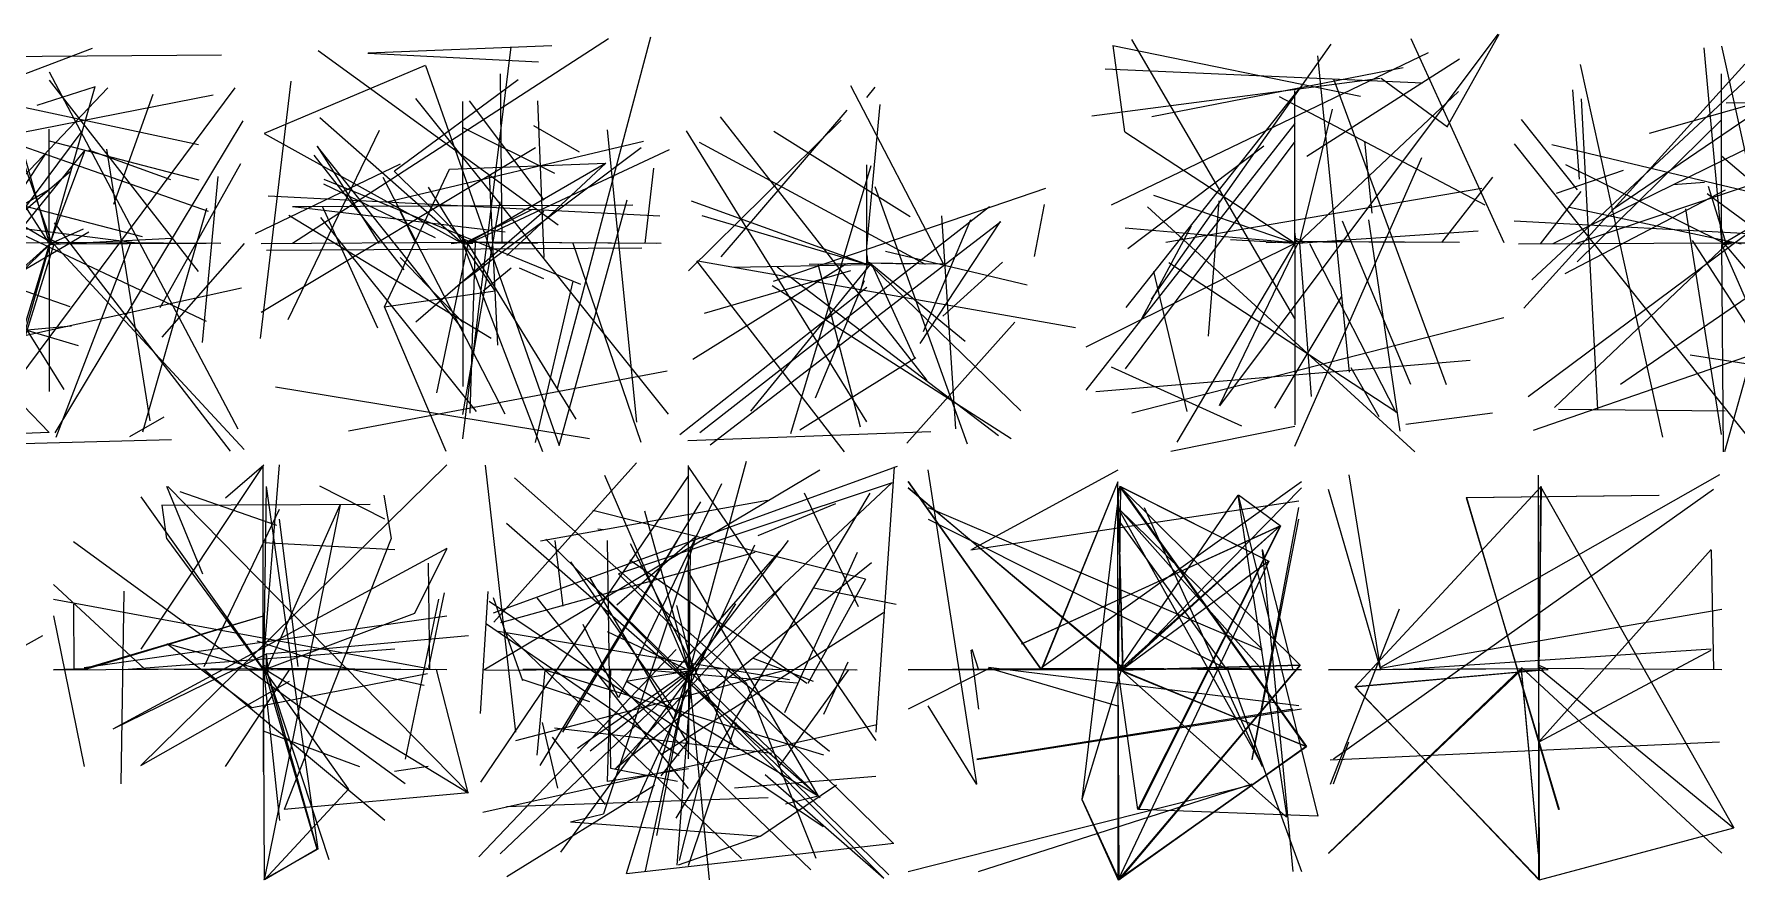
# Model space of a CAD drawing. Header units: metres. Extents: x 0 to 526, y -123 to 40.
# Drawn here: x 120.4 to 282.8, y -122.7 to -42 of the extents above; entities that cross this region are included whole.
import ezdxf

# ---------------------------------------------------------------- set-up
doc = ezdxf.new("R2010")
doc.units = ezdxf.units.M

msp = doc.modelspace()

# ---------------------------------------------------------------- linework, layer by layer
at = {"layer": 'MCD_Layer_29'}
for p, q in [((125.965698, -43.424561), (102.277954, -52.408936)), ((110.033081, -43.720581), (121.908081, -62.056152)), ((122.182739, -62.056152), (115.776489, -43.784668)), ((138.314941, -44.040405), (104.251221, -44.328491)), ((103.861206, -45.672485), (136.127441, -52.552368)), ((117.298706, -78.408691), (126.283081, -47.048218)), ((117.651489, -47.064697), (121.908081, -62.056152)), ((120.736206, -48.812744), (126.283691, -47.048218)), ((121.870239, -45.649902), (139.885986, -79.675171)), ((121.870239, -46.431152), (136.078003, -64.674561)), ((127.470215, -47.175781), (102.588013, -73.2677)), ((137.064941, -58.968384), (106.751831, -48.316528)), ((139.5979, -47.17395), (114.51001, -80.847656)), ((137.533081, -47.848389), (119.251831, -51.464722)), ((131.752441, -47.784302), (128.001831, -58.276245)), ((140.341919, -50.29895), (122.414062, -80.065186)), ((122.338989, -62.056152), (102.338989, -50.376465)), ((104.096191, -79.328491), (125.033081, -51.304199)), ((121.870239, -61.743652), (121.870239, -51.118652)), ((103.236206, -81.214478), (121.596191, -53.400757)), ((103.901489, -79.55249), (125.267456, -53.132202)), ((121.870239, -52.212402), (136.14209, -55.924561)), ((125.267456, -53.132202), (121.908691, -62.056152)), ((133.48584, -55.925171), (125.650146, -53.11145)), ((131.517456, -78.904297), (127.376831, -53.016235)), ((130.776489, -61.368286), (103.470581, -54.29248)), ((123.938721, -55.112183), (116.439331, -61.544678)), ((132.46167, -68.112061), (140.141724, -54.362061)), ((136.516846, -71.432373), (138.001831, -55.608398)), ((121.870239, -56.899902), (105.238159, -66.471436)), ((121.870239, -61.743652), (121.870239, -57.681152)), ((121.870239, -61.743652), (121.870239, -57.681152)), ((104.373901, -58.658936), (130.794189, -62.0177)), ((112.589844, -58.816406), (123.294189, -75.92395)), ((136.878174, -69.440186), (115.213745, -59.206421)), ((139.173706, -81.800415), (122.377441, -60.040161)), ((136.878174, -58.658936), (130.794189, -79.98645)), ((123.88623, -68.033936), (102.063721, -60.4552)), ((125.650146, -60.92395), (105.678223, -72.643921)), ((121.870239, -61.118652), (121.948364, -62.056152)), ((121.870239, -61.899902), (121.870239, -61.118652)), ((121.870239, -61.118652), (121.948364, -62.056152)), ((121.870239, -61.118652), (121.948364, -62.056152)), ((121.870239, -61.899902), (121.870239, -61.118652)), ((121.870239, -61.118652), (121.948364, -62.056152)), ((121.870239, -61.899902), (121.870239, -61.118652)), ((121.870239, -61.587402), (121.870239, -76.118652)), ((122.807739, -61.978027), (121.870239, -61.587402)), ((121.870239, -61.899902), (121.870239, -61.587402)), ((122.807739, -61.978027), (121.870239, -61.587402)), ((121.870239, -61.587402), (121.948364, -62.056152)), ((121.870239, -61.899902), (121.870239, -61.587402)), ((125.109985, -60.632202), (121.908691, -62.056152)), ((122.338989, -62.056152), (133.588989, -61.512329)), ((102.711914, -62.0177), (121.870239, -61.899902)), ((103.526123, -62.018311), (121.870239, -61.899902)), ((103.901489, -79.55249), (121.986206, -62.056152)), ((121.870239, -80.024902), (104.373901, -61.940186)), ((105.022095, -62.018311), (121.870239, -61.899902)), ((112.494019, -62.018311), (121.870239, -61.899902)), ((114.486206, -68.712646), (121.907471, -62.056152)), ((115.892456, -81.862671), (121.908691, -62.056152)), ((122.338989, -62.056152), (116.870239, -79.528687)), ((122.338989, -61.978027), (121.870239, -61.743652)), ((122.338989, -61.978027), (121.870239, -61.743652)), ((138.253906, -62.0177), (121.870239, -61.899902)), ((136.861694, -62.018311), (121.870239, -62.056152)), ((121.870239, -62.056152), (122.026489, -62.056152)), ((121.908081, -62.056152), (122.026489, -62.056152)), ((121.908691, -62.056152), (122.026489, -62.056152)), ((121.908691, -62.056152), (122.026489, -62.056152)), ((121.908691, -62.056152), (122.026489, -62.056152)), ((121.948364, -62.056152), (122.338989, -62.056152)), ((121.948364, -62.056152), (122.182739, -62.056152)), ((121.948364, -62.056152), (122.338989, -62.056152)), ((121.948364, -62.056152), (122.338989, -62.056152)), ((121.948364, -62.056152), (122.182739, -62.056152)), ((122.026489, -62.056152), (122.807739, -61.978027)), ((122.026489, -62.056152), (122.338989, -61.978027)), ((122.026489, -62.056152), (122.807739, -61.978027)), ((122.026489, -62.056152), (122.338989, -61.978027)), ((122.026489, -62.056152), (122.338989, -61.978027)), ((122.338989, -62.056152), (140.463989, -81.648438)), ((122.558105, -80.455811), (129.633911, -62.0177)), ((132.6698, -70.924561), (140.509766, -62.0177)), ((105.398071, -73.893311), (140.205811, -66.237061)), ((124.682739, -71.752197), (114.407471, -68.712646)), ((124.017456, -69.888184), (107.845581, -71.336548)), ((129.564331, -80.400269), (132.845581, -78.52832)), ((102.711914, -81.54895), (133.549927, -80.690186)), ((121.870239, -80.024902), (104.373901, -80.690186))]:
    msp.add_line(p, q, dxfattribs=at)
at = {"layer": 'MCD_Layer_30'}
for p, q in [((175.199341, -42.475464), (145.095581, -62.006714)), ((147.536987, -43.600952), (170.428833, -60.236694)), ((169.803223, -43.148682), (152.303223, -43.853027)), ((161.327881, -80.638306), (165.919556, -43.256714)), ((179.211792, -42.318604), (170.31958, -75.835449)), ((157.734131, -45.037109), (142.381348, -51.520874)), ((152.265381, -43.853027), (168.553223, -44.680664)), ((157.772583, -45.037109), (170.506348, -81.262695)), ((144.911865, -46.538574), (142.009644, -71.068604)), ((166.600098, -46.400635), (154.803833, -55.117065)), ((164.879517, -45.83667), (165.051636, -62.006104)), ((156.796631, -48.173096), (180.896973, -78.276855)), ((161.327881, -61.732056), (161.327881, -48.450806)), ((161.327881, -61.575806), (161.327881, -48.450806)), ((161.931519, -48.412354), (169.039673, -57.866699)), ((168.451294, -48.412354), (169.039673, -63.335449)), ((147.692627, -49.980957), (161.365112, -62.044556)), ((142.381348, -51.520874), (161.366333, -62.044556)), ((153.359741, -51.226074), (144.631714, -69.272339)), ((161.327881, -50.950806), (170.079712, -55.287964)), ((172.460083, -53.292725), (168.084473, -50.800659)), ((177.928833, -79.028809), (175.115723, -51.160767)), ((142.109741, -68.568604), (168.255371, -52.866089)), ((155.73584, -64.506714), (147.143311, -53.569214)), ((161.327881, -70.169556), (147.431396, -52.709839)), ((147.431396, -52.709839), (153.359741, -62.007324)), ((154.100098, -58.029053), (178.553223, -52.236816)), ((161.327881, -65.638306), (178.335327, -52.866089)), ((161.796631, -62.044556), (181.015381, -53.052856)), ((155.343384, -54.429199), (141.509766, -61.068604)), ((153.865723, -68.029053), (160.036987, -54.921143)), ((161.796631, -62.044556), (154.765381, -55.117065)), ((160.036987, -54.921143), (174.960083, -54.332764)), ((161.640381, -62.044556), (174.921631, -54.332764)), ((161.640381, -62.044556), (174.921631, -54.332764)), ((165.505737, -63.156616), (174.959473, -54.332764)), ((179.519409, -54.819214), (178.691772, -62.006104)), ((158.710083, -61.453125), (148.084473, -56.360962)), ((172.571777, -65.912354), (148.111328, -55.913574)), ((153.711304, -55.67981), (165.331787, -78.256104)), ((158.005737, -56.641113), (161.366333, -62.044556)), ((163.839478, -55.444214), (164.623779, -71.695435)), ((142.772583, -57.452881), (180.115723, -59.36084)), ((145.077881, -58.49292), (177.535767, -58.320801)), ((161.327881, -78.294556), (164.879517, -58.02417)), ((170.506348, -81.262695), (176.991333, -57.836792)), ((164.011597, -71.068604), (144.743408, -59.350464)), ((145.115723, -58.49292), (165.348267, -60.880615)), ((162.615723, -78.012573), (147.771362, -59.532959)), ((147.951416, -58.49353), (153.199829, -70.05481)), ((155.343384, -58.960449), (156.855835, -62.006714)), ((169.039673, -58.960449), (156.855835, -69.506714)), ((167.928223, -58.748657), (161.364502, -62.044556)), ((161.327881, -61.107056), (161.406006, -62.044556)), ((161.327881, -61.888306), (161.327881, -61.107056)), ((161.327881, -61.888306), (161.327881, -61.107056)), ((161.327881, -61.107056), (161.406006, -62.044556)), ((161.327881, -61.107056), (161.406006, -62.044556)), ((161.327881, -61.888306), (161.327881, -61.107056)), ((161.327881, -61.107056), (161.406006, -62.044556)), ((161.327881, -61.888306), (161.327881, -61.263306)), ((161.327881, -61.575806), (161.327881, -72.982056)), ((162.265381, -61.966431), (161.327881, -61.575806)), ((161.327881, -61.575806), (161.406006, -62.044556)), ((161.327881, -61.888306), (161.327881, -61.575806)), ((161.327881, -61.575806), (161.406006, -62.044556)), ((162.265381, -61.966431), (161.327881, -61.575806)), ((161.327881, -61.888306), (161.327881, -61.575806)), ((161.327881, -61.575806), (161.327881, -69.544556)), ((162.265381, -61.966431), (161.327881, -61.575806)), ((161.327881, -61.575806), (161.327881, -75.638306)), ((142.109741, -62.006104), (161.327881, -61.888306)), ((178.396973, -62.460815), (142.615112, -62.67688)), ((161.796631, -62.044556), (158.827881, -76.229126)), ((160.21582, -62.006714), (161.327881, -61.888306)), ((161.796631, -61.966431), (161.327881, -61.732056)), ((161.327881, -61.732056), (161.327881, -68.607056)), ((161.796631, -61.966431), (161.327881, -61.732056)), ((165.343384, -62.006714), (161.327881, -61.888306)), ((168.451294, -62.006104), (161.327881, -61.888306)), ((179.771484, -62.006104), (161.327881, -61.888306)), ((180.223755, -62.006714), (161.327881, -61.888306)), ((164.411987, -66.516602), (161.365723, -62.044556)), ((161.366333, -62.044556), (161.484131, -62.044556)), ((161.366333, -62.044556), (161.484131, -62.044556)), ((161.366333, -62.044556), (161.484131, -62.044556)), ((161.366333, -62.044556), (161.484131, -62.044556)), ((168.943237, -81.862671), (161.366333, -62.044556)), ((161.366333, -62.044556), (161.484131, -62.044556)), ((161.406006, -62.044556), (161.796631, -62.044556)), ((161.406006, -62.044556), (161.640381, -62.044556)), ((161.406006, -62.044556), (161.796631, -62.044556)), ((161.406006, -62.044556), (161.640381, -62.044556)), ((161.406006, -62.044556), (161.796631, -62.044556)), ((161.484131, -62.044556), (162.265381, -61.966431)), ((161.484131, -62.044556), (161.796631, -61.966431)), ((161.484131, -62.044556), (162.265381, -61.966431)), ((161.484131, -62.044556), (161.796631, -61.966431)), ((161.484131, -62.044556), (162.265381, -61.966431)), ((161.484131, -62.044556), (162.265381, -61.966431)), ((161.796631, -62.044556), (172.109131, -78.740723)), ((162.491821, -61.849854), (161.999878, -78.179199)), ((178.335327, -80.991089), (171.851562, -62.006104)), ((161.327881, -69.544556), (155.343384, -63.335449)), ((165.919556, -64.350464), (163.263306, -66.537964)), ((169.039673, -65.366699), (166.731323, -64.349854)), ((153.827881, -68.029053), (164.411987, -66.516602)), ((168.255371, -80.991089), (171.851562, -65.599854)), ((159.725098, -81.84314), (153.866333, -68.029053)), ((180.818848, -74.172852), (150.427612, -79.901001)), ((143.471436, -75.67981), (173.391479, -80.601074))]:
    msp.add_line(p, q, dxfattribs=at)
at = {"layer": 'MCD_Layer_31'}
for p, q in [((198.271484, -46.953003), (207.163696, -63.983643)), ((199.855957, -48.084595), (200.631714, -47.108643)), ((182.8479, -64.609253), (197.391357, -50.234253)), ((205.595703, -75.077393), (185.879517, -49.921753)), ((197.943726, -49.296753), (185.927734, -63.281128)), ((199.855957, -62.303345), (201.12793, -48.749268)), ((199.855957, -79.022095), (182.663574, -51.249878)), ((203.983765, -59.452393), (190.983887, -51.328003)), ((183.855591, -52.343628), (205.39978, -63.983643)), ((200.235596, -54.608643), (192.559814, -80.156128)), ((199.855957, -63.709595), (199.855957, -54.490845)), ((190.949707, -65.606567), (216.925049, -56.714355)), ((200.596924, -56.558105), (209.425659, -81.094238)), ((183.096924, -57.934448), (199.894409, -64.022095)), ((199.855957, -63.709595), (199.855957, -56.834595)), ((215.831909, -63.246338), (216.769409, -58.282349)), ((183.918457, -80.022461), (211.534424, -58.478271)), ((184.112549, -59.350464), (199.894409, -64.022095)), ((184.894409, -81.214478), (212.628174, -59.894287)), ((199.855957, -63.709595), (199.855957, -58.709595)), ((212.550049, -59.894287), (204.894409, -71.550171)), ((209.737549, -59.750244), (205.206909, -70.430176)), ((208.331909, -79.678223), (207.003174, -59.382202)), ((199.855957, -63.709595), (199.855957, -60.272095)), ((199.855957, -63.865845), (199.855957, -63.084595)), ((199.855957, -63.084595), (199.934082, -64.022095)), ((199.855957, -63.865845), (199.855957, -63.084595)), ((199.855957, -63.084595), (199.934082, -64.022095)), ((201.612549, -62.750122), (215.128784, -65.934326)), ((183.239746, -73.046753), (197.823486, -63.984253)), ((197.706299, -81.862671), (183.643799, -63.642456)), ((183.721924, -63.642456), (219.738159, -70.030396)), ((198.293457, -64.622681), (184.346924, -68.678467)), ((187.159424, -64.270508), (199.893799, -64.022095)), ((200.168457, -64.022095), (188.762207, -77.998535)), ((212.393799, -80.342285), (191.300049, -64.262573)), ((194.359741, -63.984253), (199.855957, -63.865845)), ((199.255371, -79.531128), (195.199585, -63.984253)), ((199.268799, -66.486694), (199.893799, -64.022095)), ((199.855957, -63.553345), (199.934082, -64.022095)), ((199.855957, -63.865845), (199.855957, -63.553345)), ((199.855957, -63.553345), (199.934082, -64.022095)), ((199.855957, -63.865845), (199.855957, -63.553345)), ((200.324707, -63.94397), (199.855957, -63.709595)), ((200.324707, -63.94397), (199.855957, -63.709595)), ((200.324707, -63.94397), (199.855957, -63.709595)), ((207.319946, -63.983643), (199.855957, -63.865845)), ((203.983765, -63.983643), (199.855957, -63.865845)), ((200.235596, -63.983643), (199.855957, -63.865845)), ((199.893799, -64.022095), (200.012207, -64.022095)), ((199.894409, -64.022095), (200.012207, -64.022095)), ((199.894409, -64.022095), (200.012207, -64.022095)), ((199.894409, -64.022095), (200.012207, -64.022095)), ((199.934082, -64.022095), (200.324707, -64.022095)), ((199.934082, -64.022095), (200.168457, -64.022095)), ((199.934082, -64.022095), (200.324707, -64.022095)), ((199.934082, -64.022095), (200.168457, -64.022095)), ((200.012207, -64.022095), (200.324707, -63.94397)), ((200.012207, -64.022095), (200.324707, -63.94397)), ((200.012207, -64.022095), (200.324707, -63.94397)), ((200.012207, -64.022095), (200.324707, -63.94397)), ((200.168457, -64.022095), (214.543457, -77.950317)), ((200.324707, -64.022095), (204.387207, -72.894165)), ((200.324707, -64.022095), (209.230957, -71.318237)), ((212.784424, -63.774292), (207.081909, -68.934204)), ((199.855957, -66.209595), (182.015381, -80.234253)), ((213.605957, -80.638306), (190.831299, -66.054565)), ((194.943848, -76.718628), (199.607544, -65.546753)), ((213.956299, -69.518311), (203.643799, -81.030151)), ((193.447876, -79.765503), (204.527588, -72.889893)), ((182.783813, -80.781128), (205.943604, -79.921143))]:
    msp.add_line(p, q, dxfattribs=at)
at = {"layer": 'MCD_Layer_32'}
for p, q in [((233.493286, -77.494995), (260.055176, -42.03479)), ((255.173584, -50.886719), (260.133301, -42.03479)), ((223.1698, -58.329346), (253.410278, -43.796875)), ((223.298584, -43.11084), (246.930176, -47.95459)), ((224.430176, -51.354858), (223.337036, -43.11084)), ((240.642334, -69.145996), (225.105835, -42.545654)), ((244.085938, -43.013794), (226.946045, -67.31189)), ((251.714111, -42.467529), (260.56604, -61.920044)), ((222.555786, -45.35083), (252.867676, -46.674683)), ((227.00769, -49.894897), (250.992065, -45.222656)), ((256.366211, -44.420044), (241.794067, -53.717529)), ((242.829834, -44.11853), (245.836426, -74.262573)), ((221.305786, -49.830811), (248.805176, -46.234619)), ((244.325806, -46.295044), (255.074097, -75.436279)), ((248.883301, -46.234619), (255.212036, -50.886719)), ((224.577881, -68.092529), (240.96582, -47.388794)), ((258.803955, -58.342773), (239.19519, -48.00708)), ((240.642334, -61.489746), (240.642334, -47.427246)), ((240.954834, -61.958496), (256.267334, -47.526733)), ((241.111084, -61.958496), (244.236084, -49.190552)), ((240.642334, -50.552246), (220.738159, -75.983765)), ((224.430176, -51.354858), (240.680786, -61.958496)), ((240.642334, -61.489746), (240.642334, -51.645996)), ((240.642334, -52.270996), (224.466187, -73.951904)), ((237.711426, -52.71106), (224.742676, -62.510864)), ((248.034302, -59.108765), (247.326294, -52.232544)), ((240.642334, -81.333496), (252.77002, -53.795654)), ((258.4823, -56.764404), (228.338257, -61.920654)), ((259.48999, -55.670654), (254.64624, -61.920044)), ((227.164551, -57.394897), (240.680786, -61.958496)), ((233.414551, -57.942993), (232.398926, -70.85498)), ((252.086426, -81.862671), (226.617065, -58.514893)), ((251.714111, -75.436279), (245.205933, -59.888794)), ((250.689941, -79.889404), (247.697998, -59.733154)), ((224.466187, -60.514404), (240.570312, -61.920654)), ((230.754028, -60.358765), (226.018311, -69.186279)), ((234.508301, -61.63501), (240.680786, -61.958496)), ((240.642334, -61.020996), (240.720459, -61.958496)), ((240.642334, -61.802246), (240.642334, -61.020996)), ((240.642334, -61.802246), (240.642334, -61.020996)), ((240.642334, -61.802246), (240.642334, -61.020996)), ((240.642334, -61.020996), (240.720459, -61.958496)), ((241.579834, -61.880371), (240.642334, -61.489746)), ((240.642334, -61.489746), (240.720459, -61.958496)), ((240.642334, -61.802246), (240.642334, -61.489746)), ((240.642334, -61.489746), (240.720459, -61.958496)), ((240.642334, -61.489746), (240.720459, -61.958496)), ((241.579834, -61.880371), (240.642334, -61.489746)), ((240.642334, -61.645996), (240.642334, -72.270996)), ((241.111084, -61.880371), (240.642334, -61.645996)), ((240.642334, -61.645996), (240.642334, -79.302246)), ((241.111084, -61.880371), (240.642334, -61.645996)), ((240.954834, -61.958496), (258.142334, -60.806763)), ((220.758301, -71.846802), (240.679565, -61.958496)), ((229.429565, -80.934937), (240.679565, -61.958496)), ((240.954834, -61.958496), (233.454834, -77.494995)), ((237.929932, -61.920654), (240.642334, -61.802246)), ((244.657837, -61.920654), (240.642334, -61.802246)), ((251.245972, -61.920044), (240.642334, -61.802246)), ((256.366211, -61.920044), (240.642334, -61.802246)), ((244.258057, -61.84314), (240.642334, -61.802246)), ((240.679565, -61.958496), (240.798584, -61.958496)), ((240.680786, -61.958496), (240.798584, -61.958496)), ((240.680786, -61.958496), (240.798584, -61.958496)), ((240.680786, -61.958496), (240.798584, -61.958496)), ((240.720459, -61.958496), (241.111084, -61.958496)), ((240.720459, -61.958496), (240.954834, -61.958496)), ((240.720459, -61.958496), (241.111084, -61.958496)), ((240.720459, -61.958496), (241.111084, -61.958496)), ((240.798584, -61.958496), (241.579834, -61.880371)), ((240.798584, -61.958496), (241.111084, -61.880371)), ((240.798584, -61.958496), (241.111084, -61.880371)), ((240.798584, -61.958496), (241.579834, -61.880371)), ((241.111084, -61.958496), (242.204834, -76.58252)), ((250.329834, -78.134644), (242.086426, -62.030518)), ((227.164551, -64.670898), (230.367676, -78.022949)), ((250.367676, -78.134644), (228.648926, -63.846924)), ((238.753906, -77.702515), (245.089966, -67.076904)), ((260.56604, -69.107544), (225.105835, -78.170654)), ((257.378174, -73.171265), (221.665894, -76.140015)), ((235.602051, -79.43103), (223.177734, -73.782837)), ((245.992676, -73.814575), (248.648926, -78.51062)), ((240.642334, -79.458496), (228.817993, -81.842529)), ((259.48999, -78.170654), (251.245972, -79.263794))]:
    msp.add_line(p, q, dxfattribs=at)
at = {"layer": 'MCD_Layer_33'}
for p, q in [((279.661133, -43.359253), (281.380493, -62.08667)), ((281.342041, -43.18042), (287.645752, -71.736328)), ((262.473633, -68.166992), (283.566772, -44.918701)), ((263.255493, -65.479004), (284.738647, -45.438721)), ((267.861816, -44.939453), (275.701782, -80.486328)), ((270.832397, -58.82312), (292.005493, -44.454834)), ((300.911743, -43.990967), (274.426758, -51.503174)), ((281.342041, -61.61792), (281.342041, -45.83667)), ((267.789795, -55.876953), (267.17395, -47.361328)), ((267.965576, -48.223145), (269.501831, -77.831299)), ((300.109741, -48.455078), (281.777832, -48.610718)), ((262.22583, -50.173218), (267.557861, -56.892578)), ((290.829956, -49.470703), (265.24585, -62.048828)), ((281.342041, -50.21167), (267.557861, -63.767578)), ((298.51001, -51.580078), (267.405884, -62.048828)), ((281.342041, -61.61792), (281.342041, -51.46167)), ((261.56604, -52.517578), (284.941895, -81.814453)), ((300.069458, -60.954468), (265.150024, -52.596313)), ((289.817383, -52.518799), (281.614258, -81.862671)), ((265.597412, -57.19104), (272.004272, -55.015137)), ((281.810791, -62.08667), (266.498291, -54.503052)), ((281.342041, -53.64917), (290.909912, -61.814453)), ((281.342041, -61.61792), (281.342041, -55.05542)), ((300.285522, -55.782959), (271.692383, -75.463135)), ((279.709961, -56.190063), (276.725952, -56.423828)), ((281.810791, -62.08667), (280.092041, -56.567261)), ((267.933838, -57.048828), (264.037964, -62.048828)), ((266.429932, -64.863159), (281.709473, -56.891968)), ((279.973633, -57.239258), (290.598633, -65.05481)), ((288.097412, -58.118774), (281.380493, -62.08667)), ((298.51001, -61.892578), (261.56604, -59.861328)), ((266.829712, -58.533203), (283.213989, -62.048218)), ((281.342041, -80.21167), (277.949707, -58.690063)), ((281.342041, -61.77417), (281.342041, -59.89917)), ((262.904541, -76.598999), (284.895508, -60.214722)), ((281.342041, -61.14917), (281.420166, -62.08667)), ((281.342041, -61.93042), (281.342041, -61.14917)), ((281.342041, -61.14917), (281.420166, -62.08667)), ((281.342041, -61.93042), (281.342041, -61.14917)), ((281.342041, -61.14917), (281.420166, -62.08667)), ((281.342041, -61.93042), (281.342041, -61.14917)), ((282.279541, -62.008545), (281.342041, -61.61792)), ((282.279541, -62.008545), (281.342041, -61.61792)), ((281.342041, -61.61792), (281.420166, -62.08667)), ((281.342041, -61.93042), (281.342041, -61.61792)), ((282.279541, -62.008545), (281.342041, -61.61792)), ((261.985962, -62.048218), (281.342041, -61.93042)), ((281.810791, -62.08667), (265.404541, -77.639038)), ((288.411133, -76.998779), (278.565552, -61.719238)), ((282.189819, -62.048218), (281.342041, -61.93042)), ((291.293823, -62.050049), (281.342041, -61.93042)), ((286.237671, -62.049438), (281.342041, -61.93042)), ((287.551758, -76.254761), (281.379883, -62.08667)), ((281.379883, -62.08667), (281.498291, -62.08667)), ((281.536133, -81.862671), (281.379883, -62.08667)), ((281.380493, -62.08667), (281.498291, -62.08667)), ((281.380493, -62.08667), (281.498291, -62.08667)), ((281.420166, -62.08667), (281.810791, -62.08667)), ((281.420166, -62.08667), (281.810791, -62.08667)), ((281.420166, -62.08667), (281.654541, -62.08667)), ((281.420166, -62.08667), (281.810791, -62.08667)), ((281.455566, -62.08667), (281.498291, -62.08667)), ((281.498291, -62.08667), (282.279541, -62.008545)), ((281.498291, -62.08667), (282.279541, -62.008545)), ((281.498291, -62.08667), (282.279541, -62.008545)), ((281.498291, -62.08667), (281.810791, -62.008545)), ((281.654541, -62.08667), (293.217041, -75.87085)), ((263.411133, -79.807007), (290.286133, -70.502808)), ((278.333008, -72.615234), (297.629272, -75.638916)), ((281.677734, -77.986328), (265.789673, -77.831299))]:
    msp.add_line(p, q, dxfattribs=at)
at = {"layer": 'MCD_Layer_41'}
msp.add_line((92.385132, -115.39502), (121.290161, -99.37085), dxfattribs=at)
at = {"layer": 'MCD_Layer_42'}
for p, q in [((159.809692, -83.12085), (130.609863, -111.793945)), ((142.290161, -83.159302), (130.609863, -100.700195)), ((138.705566, -86.24707), (142.35791, -83.12085)), ((142.290161, -102.378052), (143.858154, -83.12146)), ((142.290161, -102.378052), (142.290161, -83.159302)), ((136.547363, -93.523071), (133.109253, -85.171021)), ((133.186768, -85.171021), (161.859863, -114.37085)), ((143.578613, -88.882568), (134.359253, -85.69104)), ((142.290161, -102.378052), (142.290161, -85.190552)), ((142.562378, -85.190552), (142.328613, -102.690552)), ((142.562378, -85.190552), (147.484863, -119.77063)), ((153.889893, -88.27771), (147.689941, -85.1521)), ((154.514893, -90.130737), (153.812378, -85.990723)), ((130.609863, -86.168945), (142.35791, -102.6521)), ((132.602661, -86.963013), (152.484253, -86.850708)), ((133.109253, -90.171021), (132.641113, -86.963013)), ((136.665771, -102.34021), (143.858154, -87.34021)), ((142.406128, -122.690552), (149.671143, -86.930664)), ((142.602661, -102.690552), (149.633911, -86.930664)), ((145.609863, -102.3396), (143.858154, -88.27771)), ((155.810059, -113.512085), (124.209717, -90.46582)), ((133.109253, -90.171021), (142.328613, -102.690552)), ((142.290161, -90.503052), (154.849976, -91.168335)), ((154.477661, -90.130737), (144.281128, -115.970581)), ((159.790161, -91.09082), (127.953003, -108.314941)), ((156.703003, -97.290771), (159.828613, -91.09082)), ((158.0177, -92.49646), (158.130005, -102.6521)), ((130.962036, -102.576416), (122.290161, -94.52832)), ((129.010132, -95.15332), (128.722046, -113.512695)), ((142.290161, -102.378052), (142.290161, -94.565552)), ((142.290161, -102.221802), (142.290161, -95.346802)), ((159.549683, -95.30835), (158.050049, -102.418335)), ((158.050049, -102.574585), (122.290161, -95.93457)), ((124.209717, -96.40332), (124.242065, -102.575195)), ((156.703003, -97.290771), (142.328613, -102.690552)), ((158.98999, -95.93335), (155.810059, -111.168335)), ((122.290161, -97.49585), (125.210083, -111.87146)), ((125.210083, -102.418335), (159.790161, -97.49585)), ((142.290161, -97.534302), (125.210083, -102.574585)), ((142.290161, -97.534302), (125.210083, -102.574585)), ((142.290161, -97.534302), (125.210083, -102.65271)), ((142.290161, -102.378052), (142.290161, -97.534302)), ((141.196411, -106.275146), (133.108643, -100.171021)), ((133.186768, -100.171021), (142.328613, -102.690552)), ((148.266113, -102.082642), (141.703003, -99.931152)), ((142.641113, -101.122559), (161.859253, -99.37085)), ((142.640503, -101.122559), (127.953003, -108.314941)), ((154.849976, -100.699585), (129.010132, -102.65332)), ((142.290161, -102.534302), (142.290161, -101.753052)), ((142.290161, -102.534302), (142.290161, -101.753052)), ((142.290161, -101.753052), (142.368286, -102.690552)), ((142.290161, -102.221802), (142.368286, -102.690552)), ((142.290161, -102.534302), (142.290161, -102.221802)), ((143.227661, -102.612427), (142.290161, -102.221802)), ((142.290161, -102.221802), (142.368286, -102.690552)), ((142.290161, -102.534302), (142.290161, -102.221802)), ((142.290161, -102.221802), (142.368286, -102.690552)), ((142.290161, -102.221802), (142.368286, -102.690552)), ((142.290161, -102.221802), (142.368286, -102.690552)), ((142.290161, -102.534302), (142.290161, -102.221802)), ((142.290161, -102.534302), (142.290161, -102.221802)), ((143.227661, -102.612427), (142.290161, -102.221802)), ((142.290161, -102.221802), (142.368286, -102.690552)), ((142.290161, -102.534302), (142.290161, -102.221802)), ((142.602661, -102.690552), (142.602661, -101.122559)), ((142.758911, -102.690552), (142.602661, -101.122559)), ((157.640503, -104.154785), (148.265503, -102.082642)), ((122.290161, -102.65332), (142.290161, -102.534302)), ((122.290161, -102.65332), (142.290161, -102.534302)), ((125.210083, -102.574585), (122.290161, -102.6521)), ((130.609863, -111.793945), (144.809692, -103.74585)), ((130.962036, -102.576416), (142.290161, -102.690552)), ((153.889893, -117.02771), (136.665771, -102.65271)), ((138.705566, -111.87207), (144.809692, -102.6521)), ((140.825928, -102.65271), (142.290161, -102.534302)), ((157.953003, -103.03479), (141.234253, -106.275146)), ((142.758911, -102.612427), (142.290161, -102.378052)), ((142.290161, -102.378052), (142.290161, -112.378052)), ((142.758911, -102.612427), (142.290161, -102.378052)), ((142.758911, -102.612427), (142.290161, -102.378052)), ((142.758911, -102.612427), (142.290161, -102.378052)), ((142.290161, -102.378052), (143.858154, -117.02771)), ((142.290161, -102.378052), (142.290161, -103.784302)), ((159.790161, -102.6521), (142.290161, -102.534302)), ((154.809692, -102.6521), (142.290161, -102.534302)), ((159.809692, -102.6521), (142.290161, -102.534302)), ((147.689941, -102.6521), (142.290161, -102.534302)), ((142.290161, -102.690552), (142.446411, -102.690552)), ((142.406128, -122.690552), (142.327393, -102.690552)), ((142.327393, -102.690552), (142.446411, -102.690552)), ((142.404297, -122.690552), (142.327393, -102.690552)), ((142.328003, -102.690552), (142.446411, -102.690552)), ((158.733643, -102.622803), (142.328613, -102.690552)), ((142.328613, -102.690552), (142.446411, -102.690552)), ((142.328613, -102.690552), (142.446411, -102.690552)), ((142.328613, -102.690552), (142.446411, -102.690552)), ((142.328613, -102.690552), (142.446411, -102.690552)), ((142.368286, -102.690552), (142.602661, -102.690552)), ((142.368286, -102.690552), (142.602661, -102.690552)), ((142.368286, -102.690552), (142.758911, -102.690552)), ((142.368286, -102.690552), (142.758911, -102.690552)), ((142.368286, -102.690552), (142.602661, -102.690552)), ((142.368286, -102.690552), (142.602661, -102.690552)), ((142.368286, -102.690552), (142.602661, -102.690552)), ((150.415161, -114.018677), (142.404297, -102.690552)), ((147.446411, -119.77063), (142.406128, -102.690552)), ((142.446411, -102.690552), (143.227661, -102.612427)), ((142.446411, -102.690552), (142.758911, -102.612427)), ((142.446411, -102.690552), (142.758911, -102.612427)), ((142.446411, -102.690552), (142.758911, -102.612427)), ((142.446411, -102.690552), (142.758911, -102.612427)), ((142.446411, -102.690552), (142.758911, -102.612427)), ((142.446411, -102.690552), (142.758911, -102.612427)), ((142.602661, -102.690552), (147.446411, -119.77063)), ((142.602661, -102.690552), (147.446411, -119.77063)), ((142.602661, -102.690552), (161.821411, -114.37085)), ((142.602661, -102.690552), (148.540161, -120.738647)), ((161.821411, -114.37085), (158.811768, -102.622803)), ((142.290161, -108.471802), (151.457642, -111.87146)), ((158.0177, -111.87146), (154.809692, -112.3396)), ((142.405518, -122.690552), (150.452393, -114.018677)), ((161.859863, -114.37085), (144.280518, -115.970581)), ((147.484863, -119.77063), (142.328003, -122.690552)), ((147.446411, -119.77063), (142.406128, -122.690552))]:
    msp.add_line(p, q, dxfattribs=at)
at = {"layer": 'MCD_Layer_43'}
for p, q in [((188.344482, -82.776611), (182.952026, -102.712524)), ((182.837891, -84.118774), (163.021606, -113.377808)), ((195.349487, -83.613403), (163.3396, -102.674072)), ((166.381592, -108.612183), (163.47937, -83.142822)), ((164.253296, -97.205933), (202.773804, -83.223389)), ((164.282593, -98.12085), (177.875732, -82.909058)), ((166.235107, -84.348877), (188.345093, -103.896606)), ((174.827026, -84.109009), (182.876343, -102.712524)), ((182.837891, -102.400024), (182.837891, -83.181274)), ((182.837891, -83.337524), (200.709595, -109.393433)), ((182.837891, -102.243774), (182.837891, -84.118774)), ((202.441772, -83.299072), (200.709595, -108.612183)), ((202.251343, -84.84082), (176.156982, -93.509033)), ((186.000122, -84.908569), (176.157593, -105.337036)), ((181.653809, -116.815918), (200.161499, -85.799072)), ((183.150391, -102.712524), (202.212891, -84.84082)), ((199.045776, -96.659058), (193.893799, -85.799683)), ((183.969482, -86.62854), (168.657593, -111.768921)), ((190.376343, -86.504639), (168.735107, -90.388916)), ((199.712891, -94.02478), (173.735107, -87.468994)), ((178.656982, -87.49707), (182.875732, -102.712524)), ((196.860107, -86.828735), (189.438843, -89.864624)), ((195.401367, -114.861572), (165.501465, -88.690308)), ((174.701294, -89.315308), (174.205688, -89.237183)), ((169.244141, -90.200928), (201.937012, -122.210815)), ((170.09375, -90.330933), (170.845703, -96.580933)), ((170.845703, -108.612183), (181.781372, -90.331543)), ((183.619141, -89.800537), (174.750732, -116.38501)), ((175.429443, -112.049683), (175.133423, -90.330933)), ((176.000732, -96.457031), (183.656982, -89.800537)), ((187.221436, -110.019043), (177.301392, -90.644043)), ((189.125732, -90.76062), (177.875732, -115.185059)), ((182.837891, -102.868774), (192.389282, -90.330933)), ((164.949707, -98.144043), (189.189819, -91.424683)), ((171.587891, -92.360962), (181.625732, -106.745117)), ((200.297607, -92.456787), (175.844482, -112.129028)), ((194.125732, -103.960693), (177.250122, -92.20105)), ((191.525635, -91.346558), (181.589722, -102.675293)), ((182.837891, -111.150024), (183.04541, -91.034058)), ((192.041382, -106.736572), (198.949341, -91.424683)), ((201.470093, -122.528809), (172.172607, -93.06897)), ((182.837891, -109.743774), (173.421387, -93.846558)), ((202.369141, -119.168823), (176.156982, -93.509033)), ((182.719482, -93.161133), (195.219482, -114.704712)), ((182.837891, -102.243774), (182.837891, -93.493774)), ((199.712891, -94.02478), (194.203857, -103.960693)), ((163.021606, -106.815308), (163.725342, -95.174683)), ((175.845093, -112.129028), (191.703857, -94.748657)), ((202.641357, -96.424072), (194.789795, -94.862183)), ((163.829712, -96.114014), (195.685791, -117.596558)), ((167.029785, -103.691528), (164.253296, -95.799683)), ((182.837891, -113.962524), (168.413452, -95.799683)), ((180.213379, -110.723389), (201.441406, -97.205322)), ((183.306641, -102.712524), (181.744141, -96.521118)), ((182.837891, -102.243774), (182.837891, -97.243774)), ((183.306641, -102.712524), (187.369141, -96.360596)), ((181.938843, -110.849121), (163.578857, -98.308838)), ((192.481445, -103.611572), (164.701294, -99.002808)), ((187.881836, -120.642822), (165.341553, -99.002808)), ((176.156372, -105.337036), (172.795776, -98.328979)), ((175.101685, -99.002808), (182.881836, -102.674072)), ((181.653809, -100.722168), (162.859863, -120.486572)), ((182.837891, -102.556274), (182.837891, -101.775024)), ((182.837891, -101.775024), (182.916016, -102.712524)), ((182.837891, -102.556274), (182.837891, -101.775024)), ((182.837891, -101.775024), (182.916016, -102.712524)), ((182.837891, -102.556274), (182.837891, -101.775024)), ((182.837891, -101.775024), (182.916016, -102.712524)), ((182.837891, -102.556274), (182.837891, -101.775024)), ((182.837891, -101.775024), (182.916016, -102.712524)), ((182.837891, -102.556274), (182.837891, -101.775024)), ((182.837891, -101.775024), (182.916016, -102.712524)), ((182.837891, -102.556274), (182.837891, -101.775024)), ((182.837891, -102.400024), (182.837891, -101.931274)), ((182.837891, -102.556274), (182.837891, -101.931274)), ((182.837891, -102.243774), (182.916016, -102.712524)), ((182.837891, -102.556274), (182.837891, -102.243774)), ((182.837891, -102.243774), (182.916016, -102.712524)), ((182.837891, -102.243774), (182.837891, -103.806274)), ((183.775391, -102.634399), (182.837891, -102.243774)), ((182.837891, -102.243774), (182.837891, -109.743774)), ((183.775391, -102.634399), (182.837891, -102.243774)), ((183.775391, -102.634399), (182.837891, -102.243774)), ((182.837891, -102.243774), (182.916016, -102.712524)), ((182.837891, -102.556274), (182.837891, -102.243774)), ((183.775391, -102.634399), (182.837891, -102.243774)), ((182.837891, -102.243774), (182.837891, -109.431274)), ((183.775391, -102.634399), (182.837891, -102.243774)), ((183.775391, -102.634399), (182.837891, -102.243774)), ((182.837891, -102.243774), (182.916016, -102.712524)), ((194.761719, -103.767822), (189.029297, -101.580933)), ((195.749878, -106.893433), (198.053345, -101.893433)), ((163.47937, -102.674072), (182.837891, -102.556274)), ((183.306641, -102.712524), (164.869141, -120.208862)), ((166.381592, -109.393433), (192.041382, -102.674072)), ((167.029785, -102.597778), (182.837891, -102.556274)), ((173.421387, -105.721558), (167.085327, -103.612183)), ((168.413452, -110.799683), (169.165405, -102.674683)), ((195.749878, -110.799683), (169.165405, -102.674683)), ((183.306641, -102.712524), (170.650391, -120.04895)), ((183.306641, -102.712524), (170.650391, -120.04895)), ((170.845703, -102.674683), (182.837891, -102.556274)), ((170.845703, -102.674683), (182.837891, -102.556274)), ((172.250122, -110.120972), (182.875732, -102.712524)), ((183.150391, -102.712524), (173.462891, -110.416992)), ((174.515137, -102.505005), (194.516357, -121.720703)), ((175.133423, -113.299683), (175.429443, -102.674683)), ((176.469482, -102.675293), (182.837891, -102.556274)), ((183.150391, -102.712524), (176.900391, -103.769043)), ((176.938232, -122.071045), (182.876343, -102.712524)), ((195.218872, -114.704712), (176.938232, -103.769043)), ((178.735107, -121.825073), (182.875732, -102.712524)), ((193.189453, -103.924683), (178.805298, -102.675903)), ((179.828857, -118.465088), (182.875732, -102.712524)), ((181.589722, -102.675293), (182.837891, -102.556274)), ((183.150391, -102.712524), (181.744141, -121.297119)), ((186.547607, -102.668579), (181.938843, -120.849121)), ((183.306641, -102.634399), (182.837891, -102.400024)), ((183.306641, -102.634399), (182.837891, -102.400024)), ((182.837891, -102.400024), (182.837891, -108.650024)), ((198.72168, -102.674072), (182.837891, -102.556274)), ((198.921875, -102.674072), (182.837891, -102.556274)), ((182.881836, -102.674072), (182.837891, -102.556274)), ((182.873901, -102.712524), (182.994141, -102.712524)), ((182.875122, -102.712524), (182.994141, -102.712524)), ((195.219482, -114.704712), (182.875732, -102.712524)), ((182.875732, -102.712524), (182.994141, -102.712524)), ((182.876343, -102.712524), (182.994141, -102.712524)), ((184.828247, -122.690552), (182.876343, -102.712524)), ((182.876343, -102.712524), (182.994141, -102.712524)), ((182.876343, -102.712524), (182.994141, -102.712524)), ((182.876343, -102.712524), (182.994141, -102.712524)), ((182.916016, -102.712524), (183.150391, -102.712524)), ((182.916016, -102.712524), (183.306641, -102.712524)), ((182.916016, -102.712524), (183.306641, -102.712524)), ((182.916016, -102.712524), (183.306641, -102.712524)), ((182.916016, -102.712524), (183.150391, -102.712524)), ((182.916016, -102.712524), (183.306641, -102.712524)), ((182.916016, -102.712524), (183.306641, -102.712524)), ((182.916016, -102.712524), (183.306641, -102.712524)), ((182.952637, -102.712524), (182.994141, -102.712524)), ((182.994141, -102.712524), (183.775391, -102.634399)), ((182.994141, -102.712524), (183.775391, -102.634399)), ((182.994141, -102.712524), (183.775391, -102.634399)), ((182.994141, -102.712524), (183.775391, -102.634399)), ((182.994141, -102.712524), (183.306641, -102.634399)), ((182.994141, -102.712524), (183.775391, -102.634399)), ((182.994141, -102.712524), (183.775391, -102.634399)), ((182.994141, -102.712524), (183.306641, -102.634399)), ((182.994141, -102.712524), (183.306641, -102.634399)), ((196.275391, -110.44873), (186.547607, -102.668579)), ((188.343872, -103.896606), (194.984497, -120.600708)), ((191.525635, -111.815308), (198.081421, -102.674072)), ((200.789551, -107.909668), (163.21936, -116.267822)), ((168.893799, -107.674683), (170.365356, -113.924683)), ((190.801758, -110.642822), (170.061401, -108.221558)), ((182.837891, -121.306274), (187.429565, -107.674683)), ((169.828857, -109.080933), (174.906372, -115.489014)), ((182.837891, -109.431274), (180.213379, -112.754639)), ((182.837891, -112.087524), (175.133423, -113.299683)), ((181.781372, -113.300293), (175.429443, -112.049683)), ((200.709595, -112.830933), (187.221436, -113.925293)), ((196.937012, -113.656738), (189.749512, -118.52063)), ((190.141357, -112.624634), (201.469482, -122.528809)), ((190.421509, -114.862793), (165.501465, -115.721558)), ((179.595093, -113.689087), (165.531372, -122.390869)), ((195.219482, -114.704712), (192.094482, -115.456665)), ((171.587891, -117.136963), (174.750732, -116.38501)), ((171.625732, -117.136963), (189.750732, -118.52063)), ((189.750732, -118.52063), (181.858887, -121.297119)), ((176.938232, -122.071045), (202.407593, -119.168823))]:
    msp.add_line(p, q, dxfattribs=at)
at = {"layer": 'MCD_Layer_44'}
for p, q in [((210.333252, -113.512085), (205.693359, -83.59082)), ((223.773804, -83.628052), (209.853516, -91.168335)), ((216.49353, -102.65271), (203.773804, -84.68335)), ((203.773804, -84.68457), (216.49353, -102.65271)), ((203.773804, -85.30835), (224.25354, -102.418335)), ((224.25354, -102.574585), (203.773804, -85.30957)), ((216.49353, -102.418335), (241.273804, -84.68335)), ((223.773804, -84.721802), (216.49353, -102.574585)), ((223.773804, -84.721802), (216.49353, -102.574585)), ((223.773804, -84.721802), (216.49353, -102.65271)), ((220.374756, -115.011108), (223.967896, -85.190552)), ((223.773804, -102.378052), (223.773804, -84.721802)), ((223.773804, -102.378052), (223.773804, -84.721802)), ((223.773804, -85.346802), (224.25354, -102.574585)), ((223.773804, -85.346802), (224.25354, -102.49646)), ((223.773804, -102.378052), (223.773804, -85.346802)), ((224.25354, -102.65271), (223.773804, -85.346802)), ((223.773804, -102.378052), (223.773804, -85.346802)), ((224.046021, -85.190552), (223.812256, -102.690552)), ((224.046021, -85.190552), (223.812256, -102.690552)), ((235.217896, -85.990723), (223.812256, -102.690552)), ((238.148804, -92.290771), (223.967896, -85.190552)), ((241.156006, -102.210815), (223.967896, -85.190552)), ((241.742554, -109.970825), (223.967896, -85.190552)), ((224.046021, -85.190552), (241.781006, -109.970825)), ((224.046021, -85.190552), (238.187256, -92.290771)), ((241.273804, -85.30835), (224.25354, -102.65271)), ((235.217896, -85.990723), (239.906006, -116.690796)), ((242.873535, -116.61084), (235.296021, -85.990723)), ((239.242554, -88.930786), (235.296021, -85.990723)), ((205.693359, -87.18457), (237.533569, -100.77771)), ((241.033325, -86.55835), (209.77356, -91.24646)), ((223.773804, -102.221802), (223.773804, -86.596802)), ((237.533569, -102.65271), (223.773804, -87.18335)), ((223.773804, -87.221802), (237.533569, -111.793335)), ((223.773804, -102.221802), (223.773804, -87.221802)), ((223.773804, -102.378052), (223.773804, -87.221802)), ((223.773804, -87.221802), (237.533569, -100.699585)), ((226.293335, -87.18335), (237.533569, -111.87146)), ((236.573486, -111.168335), (241.033325, -87.18335)), ((205.693359, -88.27832), (234.173584, -102.574585)), ((214.592896, -100.171021), (239.281006, -88.930786)), ((239.281006, -88.930786), (214.671021, -100.171021)), ((223.773804, -102.221802), (223.773804, -88.315552)), ((223.773804, -88.315552), (234.173584, -102.65271)), ((239.242554, -88.930786), (223.889771, -102.690552)), ((224.086304, -102.690552), (239.242554, -88.930786)), ((224.086304, -102.690552), (239.242554, -88.930786)), ((225.686646, -115.970581), (239.279785, -88.930786)), ((239.281006, -88.930786), (225.764771, -115.970581)), ((236.573486, -111.24646), (241.033325, -88.2771)), ((238.186035, -92.290771), (223.811646, -122.690552)), ((224.086304, -102.690552), (238.148804, -92.290771)), ((237.533569, -91.168335), (240.473633, -102.6521)), ((237.533569, -91.24646), (240.473633, -121.87085)), ((209.77356, -100.77771), (210.493774, -106.40332)), ((209.853516, -100.699585), (210.493774, -102.65332)), ((223.773804, -102.221802), (223.851929, -102.690552)), ((223.773804, -102.221802), (223.773804, -106.128052)), ((223.773804, -102.534302), (223.773804, -102.221802)), ((224.711304, -102.612427), (223.773804, -102.221802)), ((223.773804, -102.221802), (223.851929, -102.690552)), ((223.773804, -102.534302), (223.773804, -102.221802)), ((223.773804, -102.221802), (223.851929, -102.690552)), ((223.773804, -102.534302), (223.773804, -102.221802)), ((223.773804, -102.221802), (223.851929, -102.690552)), ((223.773804, -102.534302), (223.773804, -102.221802)), ((223.773804, -102.221802), (223.851929, -102.690552)), ((223.773804, -102.534302), (223.773804, -102.221802)), ((224.711304, -102.612427), (223.773804, -102.221802)), ((223.773804, -102.221802), (223.851929, -102.690552)), ((223.773804, -102.534302), (223.773804, -102.221802)), ((223.773804, -102.221802), (223.851929, -102.690552)), ((223.773804, -102.534302), (223.773804, -102.221802)), ((224.711304, -102.612427), (223.773804, -102.221802)), ((223.773804, -102.221802), (223.851929, -102.690552)), ((223.773804, -102.534302), (223.773804, -102.221802)), ((224.711304, -102.612427), (223.773804, -102.221802)), ((223.773804, -102.221802), (223.851929, -102.690552)), ((223.773804, -102.534302), (223.773804, -102.221802)), ((223.811646, -102.690552), (241.117554, -102.210815)), ((241.117554, -102.210815), (223.811646, -122.690552)), ((241.156006, -102.210815), (223.889771, -122.690552)), ((223.889771, -122.690552), (241.154785, -102.210815)), ((241.117554, -102.210815), (223.889771, -102.690552)), ((224.086304, -102.690552), (241.117554, -102.210815)), ((224.086304, -102.690552), (241.117554, -102.210815)), ((203.773804, -102.65332), (223.773804, -102.534302)), ((203.773804, -102.6521), (223.773804, -102.534302)), ((203.773804, -102.65332), (223.773804, -102.534302)), ((211.453247, -102.574585), (203.773804, -106.40332)), ((216.49353, -102.574585), (203.773804, -102.6521)), ((211.453247, -102.65271), (203.773804, -102.65332)), ((224.25354, -102.65271), (203.773804, -102.65332)), ((210.493774, -102.65332), (223.773804, -102.534302)), ((241.033325, -106.0896), (211.453247, -102.418335)), ((223.773804, -106.128052), (211.453247, -102.49646)), ((216.49353, -102.49646), (241.273804, -102.6521)), ((224.086304, -102.690552), (220.336304, -115.011108)), ((224.242554, -102.612427), (223.773804, -102.378052)), ((224.242554, -102.612427), (223.773804, -102.378052)), ((224.242554, -102.612427), (223.773804, -102.378052)), ((224.242554, -102.612427), (223.773804, -102.378052)), ((241.273804, -102.6521), (223.773804, -102.534302)), ((241.273804, -102.6521), (223.773804, -102.534302)), ((226.293335, -102.6521), (223.773804, -102.534302)), ((240.473633, -102.6521), (223.773804, -102.534302)), ((223.773804, -102.690552), (223.773804, -102.534302)), ((237.533569, -102.574585), (223.773804, -102.6521)), ((224.25354, -102.574585), (223.773804, -102.690552)), ((223.811646, -102.690552), (223.773804, -102.690552)), ((223.773804, -102.690552), (223.930054, -102.690552)), ((223.889771, -122.690552), (223.811035, -102.690552)), ((225.686646, -115.970581), (223.811035, -102.690552)), ((223.811035, -102.690552), (223.930054, -102.690552)), ((223.811035, -102.690552), (223.930054, -102.690552)), ((223.811035, -102.690552), (223.930054, -102.690552)), ((223.889771, -122.690552), (223.811035, -102.690552)), ((223.811646, -122.690552), (223.812256, -102.690552)), ((223.811646, -102.690552), (223.812256, -102.690552)), ((223.812256, -102.690552), (223.930054, -102.690552)), ((223.812256, -102.690552), (223.930054, -102.690552)), ((223.812256, -102.690552), (223.930054, -102.690552)), ((223.812256, -102.690552), (223.930054, -102.690552)), ((223.812256, -102.690552), (223.930054, -102.690552)), ((223.851929, -102.690552), (224.086304, -102.690552)), ((223.851929, -102.690552), (224.086304, -102.690552)), ((223.851929, -102.690552), (224.086304, -102.690552)), ((223.851929, -102.690552), (224.086304, -102.690552)), ((223.851929, -102.690552), (224.086304, -102.690552)), ((223.851929, -102.690552), (224.086304, -102.690552)), ((223.851929, -102.690552), (224.086304, -102.690552)), ((223.851929, -102.690552), (224.086304, -102.690552)), ((223.851929, -102.690552), (224.086304, -102.690552)), ((241.742554, -109.970825), (223.889771, -102.690552)), ((223.930054, -102.690552), (224.711304, -102.612427)), ((223.930054, -102.690552), (224.242554, -102.612427)), ((223.930054, -102.690552), (224.711304, -102.612427)), ((223.930054, -102.690552), (224.711304, -102.612427)), ((223.930054, -102.690552), (224.242554, -102.612427)), ((223.930054, -102.690552), (224.711304, -102.612427)), ((223.930054, -102.690552), (224.242554, -102.612427)), ((223.930054, -102.690552), (224.242554, -102.612427)), ((223.930054, -102.690552), (224.242554, -102.612427)), ((224.086304, -102.690552), (241.742554, -109.970825)), ((224.086304, -102.690552), (239.867554, -116.690796)), ((224.086304, -102.690552), (241.742554, -109.970825)), ((234.173584, -102.418335), (241.273804, -121.87085)), ((234.173584, -102.49646), (241.273804, -102.6521)), ((210.333252, -113.59021), (205.693359, -106.09082)), ((240.473633, -106.4021), (210.333252, -111.168335)), ((241.273804, -106.4021), (210.333252, -111.24646)), ((223.811646, -122.690552), (241.781006, -109.970825)), ((241.779785, -109.970825), (223.811646, -122.690552)), ((241.742554, -109.970825), (223.889771, -122.690552)), ((203.773804, -121.87207), (236.573486, -113.59021)), ((210.493774, -121.87207), (236.573486, -113.512085)), ((220.336304, -115.011108), (223.811646, -122.690552)), ((223.889771, -122.690552), (220.373535, -115.011108)), ((242.836304, -116.61084), (225.764771, -115.970581))]:
    msp.add_line(p, q, dxfattribs=at)
at = {"layer": 'MCD_Layer_45'}
for p, q in [((245.793091, -84.05957), (248.833252, -102.65332)), ((281.133057, -84.05835), (248.833252, -102.418945)), ((263.873535, -102.221802), (263.873535, -84.096802)), ((263.873535, -102.221802), (263.873535, -84.096802)), ((248.833252, -102.575195), (243.873535, -85.46582)), ((280.573364, -85.4646), (244.353271, -111.168945)), ((264.145142, -85.190552), (246.411987, -104.290894)), ((256.998535, -86.21106), (275.317017, -85.990723)), ((257.035767, -86.21106), (275.395142, -85.990723)), ((264.145142, -85.190552), (263.911987, -102.690552)), ((264.067017, -85.190552), (263.911987, -102.690552)), ((264.067017, -85.190552), (282.505737, -117.730835)), ((256.998535, -86.21106), (265.863892, -115.970581)), ((257.036987, -86.21106), (265.785767, -115.970581)), ((263.873535, -109.565552), (280.353027, -91.168945)), ((280.353027, -91.24707), (280.573364, -102.6521)), ((250.593506, -96.87207), (244.033447, -113.59082)), ((248.833252, -102.49707), (281.373535, -96.87085)), ((280.353027, -100.700195), (250.593506, -102.65332)), ((263.873535, -109.565552), (280.353027, -100.77832)), ((263.873535, -102.221802), (263.95166, -102.690552)), ((263.873535, -102.534302), (263.873535, -102.221802)), ((264.811035, -102.612427), (263.873535, -102.221802)), ((263.873535, -102.221802), (263.95166, -102.690552)), ((263.873535, -102.534302), (263.873535, -102.221802)), ((263.873535, -102.221802), (263.95166, -102.690552)), ((263.873535, -102.534302), (263.873535, -102.221802)), ((264.811035, -102.612427), (263.873535, -102.221802)), ((263.873535, -102.221802), (263.95166, -102.690552)), ((263.873535, -102.534302), (263.873535, -102.221802)), ((243.873535, -120.1521), (262.273193, -102.49707)), ((243.873535, -102.65332), (263.873535, -102.534302)), ((243.873535, -102.65332), (263.873535, -102.534302)), ((262.273193, -102.575195), (243.873535, -102.6521)), ((262.273193, -102.65332), (243.873535, -120.15332)), ((264.186035, -102.690552), (246.373535, -104.290894)), ((264.186035, -102.690552), (246.373535, -104.290894)), ((246.373535, -104.290894), (263.910767, -102.690552)), ((246.373535, -104.290894), (263.988892, -102.690552)), ((262.273193, -102.418945), (281.373535, -120.1521)), ((263.873535, -120.190552), (262.273193, -102.575195)), ((263.873535, -120.190552), (262.273193, -102.575195)), ((263.873535, -120.190552), (262.273193, -102.65332)), ((262.273193, -102.65332), (263.873535, -102.690552)), ((263.873535, -102.378052), (263.873535, -120.190552)), ((264.342285, -102.612427), (263.873535, -102.378052)), ((263.873535, -102.378052), (263.873535, -120.190552)), ((281.373535, -102.6521), (263.873535, -102.534302)), ((281.373535, -102.6521), (263.873535, -102.534302)), ((263.873535, -102.690552), (264.029785, -102.690552)), ((263.988892, -122.690552), (263.910767, -102.690552)), ((263.910767, -102.690552), (264.029785, -102.690552)), ((263.910767, -122.690552), (263.910767, -102.690552)), ((263.911987, -102.690552), (264.029785, -102.690552)), ((263.911987, -102.690552), (264.029785, -102.690552)), ((263.95166, -102.690552), (264.186035, -102.690552)), ((263.95166, -102.690552), (264.186035, -102.690552)), ((263.95166, -102.690552), (264.186035, -102.690552)), ((263.95166, -102.690552), (264.186035, -102.690552)), ((264.029785, -102.690552), (264.811035, -102.612427)), ((264.029785, -102.690552), (264.342285, -102.612427)), ((264.029785, -102.690552), (264.811035, -102.612427)), ((264.029785, -102.690552), (264.342285, -102.612427)), ((264.186035, -102.690552), (282.467285, -117.730835)), ((264.186035, -102.690552), (282.467285, -117.730835)), ((246.373535, -104.290894), (263.988892, -122.690552)), ((263.910767, -122.690552), (246.410767, -104.290894)), ((246.411987, -104.290894), (263.910767, -122.690552)), ((244.033447, -111.24707), (281.133057, -109.5271)), ((244.353271, -113.512695), (245.793091, -109.52832)), ((263.988892, -122.690552), (282.504517, -117.730835))]:
    msp.add_line(p, q, dxfattribs=at)

doc.saveas('drawing.dxf')
